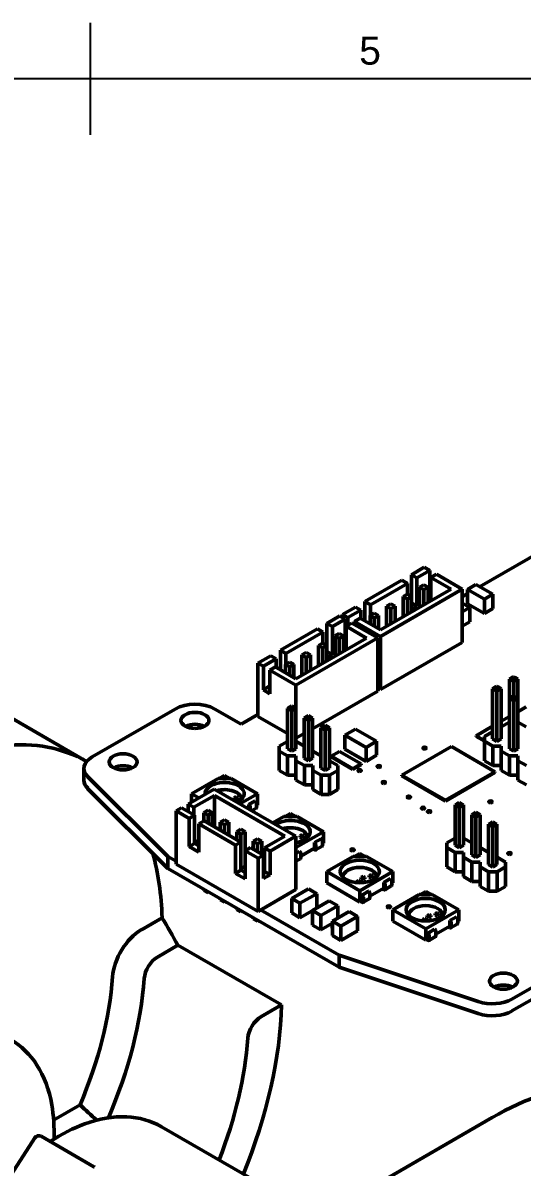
# Model space of a CAD drawing. Header units: millimetres. Extents: x 0 to 420, y 0 to 297.
# Drawn here: x 209 to 253.6, y 189.7 to 292 of the extents above; entities that cross this region are included whole.
import ezdxf
from ezdxf.enums import TextEntityAlignment as Align

# ---------------------------------------------------------------- set-up
doc = ezdxf.new("R2010")
doc.units = ezdxf.units.MM
doc.header["$LTSCALE"] = 0.75
doc.layers.add('BORDER', color=7, linetype='Continuous', lineweight=25)
doc.layers.add('Visible', color=7, linetype='Continuous', lineweight=50)
doc.styles.add('FusionTitle', font='Arial.ttf')

# ---------------------------------------------------------------- blocks, each defined once
blk = doc.blocks.new('ISO_A3_SHEET')
at = {"layer": 'BORDER'}
for p, q in [((215, 292), (215, 282)), ((410, 287), (20, 287))]:
    blk.add_line(p, q, dxfattribs=at)
at = {"layer": 'BORDER', "style": 'FusionTitle'}
blk.add_text('5', height=2.5, dxfattribs=at).set_placement((240, 289.5), align=Align.MIDDLE)

msp = doc.modelspace()

# ---------------------------------------------------------------- linework, layer by layer
at = {"layer": 'Visible', "extrusion": (6.66134e-17, 0.816497, 0.57735)}
for p, q in [((263.4, 249.43), (249.79, 241.57)), ((185.1, 243.02), (214.68, 225.94)), ((243.69, 242.64), (244.84, 243.31)), ((243.69, 242.64), (243.69, 240.68)), ((244.18, 242.36), (243.69, 242.64)), ((244.18, 242.36), (245.33, 243.03)), ((245.33, 243.03), (244.84, 243.31)), ((245.33, 240.92), (245.33, 243.03)), ((245.42, 242.4), (245.92, 242.69)), ((248.23, 241.35), (245.92, 242.69)), ((239.54, 240.24), (242.84, 242.15)), ((240.03, 239.96), (243.33, 241.87)), ((243.33, 241.87), (242.84, 242.15)), ((243.33, 241.87), (243.33, 240.9)), ((244.18, 239.84), (244.18, 242.36)), ((244.42, 241.53), (244.8, 241.75)), ((244.8, 241.75), (245.18, 241.53)), ((247.24, 241.34), (245.42, 242.4)), ((245.42, 240.29), (245.42, 242.4)), ((249.46, 241.76), (248.71, 241.33)), ((250.96, 240.9), (249.46, 241.76)), ((240.92, 237.13), (248.23, 241.35)), ((240.94, 237.7), (247.24, 241.34)), ((242.95, 240.68), (243.33, 240.9)), ((242.95, 240.68), (242.95, 238.86)), ((243.33, 240.46), (242.95, 240.68)), ((243.33, 240.9), (243.7, 240.68)), ((243.7, 240.68), (243.33, 240.46)), ((243.7, 240.68), (243.7, 239.3)), ((244.42, 241.53), (244.42, 239.71)), ((244.8, 241.31), (244.42, 241.53)), ((245.18, 241.53), (244.8, 241.31)), ((244.8, 241.31), (244.8, 239.93)), ((245.18, 241.53), (245.18, 240.15)), ((245.18, 240.83), (245.33, 240.92)), ((245.42, 240.87), (245.33, 240.92)), ((248.23, 236.59), (248.23, 241.35)), ((248.71, 240.95), (248.23, 240.67)), ((248.71, 241.33), (250.21, 240.47)), ((248.71, 241.33), (248.71, 240.04)), ((250.21, 240.47), (250.96, 240.9)), ((250.96, 240.9), (250.96, 239.61)), ((237.54, 239.09), (238.69, 239.75)), ((239.17, 239.47), (238.69, 239.75)), ((239.54, 240.24), (239.54, 238.51)), ((240.03, 239.96), (239.54, 240.24)), ((240.03, 238.99), (240.03, 239.96)), ((241.48, 239.83), (241.85, 240.05)), ((241.48, 239.83), (241.48, 238.01)), ((241.85, 239.61), (241.48, 239.83)), ((241.85, 240.05), (242.23, 239.83)), ((242.23, 239.83), (241.85, 239.61)), ((241.85, 239.61), (241.85, 238.23)), ((242.23, 239.83), (242.23, 238.45)), ((243.33, 240.46), (243.33, 239.08)), ((244.18, 239.84), (243.7, 240.12)), ((243.7, 239.57), (244.18, 239.84)), ((245.18, 240.43), (245.42, 240.29)), ((248.9, 239.71), (248.23, 240.1)), ((248.23, 239.33), (248.9, 239.71)), ((250.21, 239.18), (248.71, 240.04)), ((248.9, 239.71), (248.9, 238.42)), ((250.21, 240.47), (250.21, 239.18)), ((250.96, 239.61), (250.21, 239.18)), ((236.14, 238.28), (237.29, 238.95)), ((236.63, 238), (237.77, 238.66)), ((237.77, 238.66), (237.29, 238.95)), ((237.54, 239.09), (237.54, 238.8)), ((238.02, 238.81), (237.54, 239.09)), ((237.77, 236.56), (237.77, 238.66)), ((238.02, 238.81), (239.17, 239.47)), ((238.02, 238.13), (238.02, 238.81)), ((238.61, 238.47), (239.11, 238.76)), ((240.92, 237.13), (238.61, 238.47)), ((238.61, 238.47), (238.61, 238.18)), ((239.11, 238.76), (240.94, 237.7)), ((239.17, 239.47), (239.17, 238.72)), ((240, 238.98), (240.38, 239.2)), ((240, 238.98), (240, 238.24)), ((240.38, 238.76), (240, 238.98)), ((240.38, 239.2), (240.76, 238.98)), ((240.76, 238.98), (240.38, 238.76)), ((240.38, 238.76), (240.38, 238.02)), ((240.76, 238.98), (240.76, 237.81)), ((231.99, 235.88), (235.29, 237.79)), ((232.47, 235.6), (235.77, 237.51)), ((235.77, 237.51), (235.29, 237.79)), ((235.77, 237.51), (235.77, 236.53)), ((236.14, 238.28), (236.14, 236.32)), ((236.63, 238), (236.14, 238.28)), ((236.63, 235.48), (236.63, 238)), ((237.86, 238.04), (238.36, 238.32)), ((239.69, 236.98), (237.86, 238.04)), ((237.86, 235.93), (237.86, 238.04)), ((240.68, 236.99), (238.36, 238.32)), ((248.9, 238.42), (248.23, 238.03)), ((233.37, 232.77), (240.68, 236.99)), ((233.38, 233.34), (239.69, 236.98)), ((235.39, 236.32), (235.77, 236.53)), ((235.77, 236.53), (236.15, 236.32)), ((236.87, 237.17), (237.24, 237.39)), ((236.87, 237.17), (236.87, 235.35)), ((237.24, 236.95), (236.87, 237.17)), ((237.24, 237.39), (237.62, 237.17)), ((237.62, 237.17), (237.24, 236.95)), ((237.24, 236.95), (237.24, 235.57)), ((237.62, 237.17), (237.62, 235.79)), ((237.62, 236.47), (237.77, 236.56)), ((237.86, 236.5), (237.77, 236.56)), ((240.68, 232.23), (240.68, 236.99)), ((240.92, 232.37), (240.92, 237.13)), ((240.92, 232.37), (248.23, 236.59)), ((231.99, 235.88), (231.99, 234.15)), ((232.47, 235.6), (231.99, 235.88)), ((232.47, 234.63), (232.47, 235.6)), ((233.92, 235.47), (234.3, 235.68)), ((233.92, 235.47), (233.92, 233.65)), ((234.3, 235.25), (233.92, 235.47)), ((234.3, 235.68), (234.68, 235.47)), ((234.68, 235.47), (234.3, 235.25)), ((234.68, 235.47), (234.68, 234.09)), ((235.39, 236.32), (235.39, 234.5)), ((235.77, 236.1), (235.39, 236.32)), ((236.15, 236.32), (235.77, 236.1)), ((235.77, 236.1), (235.77, 234.72)), ((236.15, 236.32), (236.15, 234.94)), ((236.63, 235.48), (236.15, 235.76)), ((236.15, 235.21), (236.63, 235.48)), ((237.62, 236.07), (237.86, 235.93)), ((229.98, 234.73), (231.13, 235.39)), ((229.98, 234.73), (229.98, 229.96)), ((230.47, 234.45), (229.98, 234.73)), ((230.47, 234.45), (231.62, 235.11)), ((230.47, 232.34), (230.47, 234.45)), ((231.06, 234.11), (231.56, 234.39)), ((231.62, 235.11), (231.13, 235.39)), ((231.56, 234.39), (233.38, 233.34)), ((231.62, 235.11), (231.62, 234.36)), ((232.45, 234.62), (232.82, 234.83)), ((232.45, 234.62), (232.45, 233.88)), ((232.82, 234.4), (232.45, 234.62)), ((232.82, 234.83), (233.2, 234.62)), ((233.2, 234.62), (232.82, 234.4)), ((232.82, 234.4), (232.82, 233.66)), ((233.2, 234.62), (233.2, 233.45)), ((234.3, 235.25), (234.3, 233.87)), ((233.37, 232.77), (231.06, 234.11)), ((231.06, 234.11), (231.06, 232)), ((252.69, 233.44), (252.45, 233.3)), ((252.69, 233.44), (252.83, 233.52)), ((252.83, 233.35), (252.69, 233.44)), ((252.83, 233.52), (252.97, 233.44)), ((252.97, 233.44), (252.83, 233.35)), ((252.83, 233.35), (252.83, 233.08)), ((252.97, 233.44), (253.2, 233.3)), ((230.47, 232.34), (230.97, 232.63)), ((231.06, 232), (230.47, 232.34)), ((231.06, 232.57), (230.97, 232.63)), ((233.37, 230.69), (233.37, 232.77)), ((240.68, 232.51), (240.92, 232.37)), ((251.19, 232.57), (250.95, 232.44)), ((250.95, 232.44), (251.33, 232.22)), ((250.95, 227.95), (250.95, 232.44)), ((251.19, 232.57), (251.33, 232.65)), ((251.33, 232.49), (251.19, 232.57)), ((251.33, 232.65), (251.47, 232.57)), ((251.47, 232.57), (251.33, 232.49)), ((251.33, 232.49), (251.33, 232.22)), ((251.33, 232.22), (251.71, 232.44)), ((251.47, 232.57), (251.71, 232.44)), ((251.71, 227.95), (251.71, 232.44)), ((252.45, 233.3), (252.83, 233.08)), ((252.45, 231.57), (252.45, 233.3)), ((252.83, 233.08), (253.2, 233.3)), ((252.83, 231.79), (252.83, 233.08)), ((253.2, 231.57), (253.2, 233.3)), ((234.87, 228.87), (240.68, 232.23)), ((251.33, 227.73), (251.33, 232.22)), ((252.69, 231.71), (252.45, 231.57)), ((252.45, 231.57), (252.83, 231.35)), ((252.45, 227.08), (252.45, 231.57)), ((252.69, 231.71), (252.83, 231.79)), ((252.83, 231.63), (252.69, 231.71)), ((252.83, 231.79), (252.97, 231.71)), ((252.97, 231.71), (252.83, 231.63)), ((252.83, 231.63), (252.83, 231.35)), ((252.83, 231.35), (253.2, 231.57)), ((252.83, 226.86), (252.83, 231.35)), ((252.97, 231.71), (253.2, 231.57)), ((253.2, 227.08), (253.2, 231.57)), ((222.59, 230.63), (215.17, 226.34)), ((228.49, 229.27), (226.13, 230.63)), ((232.85, 230.82), (232.62, 230.69)), ((232.62, 230.69), (233, 230.47)), ((232.62, 227.08), (232.62, 230.69)), ((232.85, 230.82), (233, 230.91)), ((233, 230.74), (232.85, 230.82)), ((233, 230.91), (233.14, 230.82)), ((233.14, 230.82), (233, 230.74)), ((233, 230.74), (233, 230.47)), ((233, 230.47), (233.37, 230.69)), ((233, 226.86), (233, 230.47)), ((233.14, 230.82), (233.37, 230.69)), ((233.37, 227.08), (233.37, 230.69)), ((253.95, 230.82), (253.2, 230.39)), ((229.98, 230.13), (228.49, 229.27)), ((229.98, 229.96), (232.62, 228.44)), ((234.35, 229.96), (234.12, 229.82)), ((234.12, 229.82), (234.49, 229.61)), ((234.12, 226.22), (234.12, 229.82)), ((234.35, 229.96), (234.49, 230.04)), ((234.49, 229.88), (234.35, 229.96)), ((234.49, 230.04), (234.63, 229.96)), ((234.63, 229.96), (234.49, 229.88)), ((234.49, 229.88), (234.49, 229.61)), ((234.49, 229.61), (234.87, 229.82)), ((234.49, 226), (234.49, 229.61)), ((234.63, 229.96), (234.87, 229.82)), ((234.87, 226.22), (234.87, 229.82)), ((252.45, 229.96), (251.71, 229.53)), ((251.72, 229.03), (252.45, 229.46)), ((253.2, 229.46), (253.21, 229.46)), ((253.21, 229.46), (253.95, 229.04)), ((233.37, 228.01), (234.12, 228.44)), ((235.85, 229.1), (235.61, 228.96)), ((235.61, 228.96), (235.99, 228.74)), ((235.61, 225.35), (235.61, 228.96)), ((235.85, 229.1), (235.99, 229.18)), ((235.99, 229.01), (235.85, 229.1)), ((235.99, 229.18), (236.13, 229.1)), ((236.13, 229.1), (235.99, 229.01)), ((235.99, 229.01), (235.99, 228.74)), ((235.99, 228.74), (236.37, 228.96)), ((235.99, 225.14), (235.99, 228.74)), ((236.13, 229.1), (236.37, 228.96)), ((236.37, 225.35), (236.37, 228.96)), ((238.7, 228.83), (237.76, 228.29)), ((237.76, 228.29), (239.64, 227.2)), ((237.76, 228.29), (237.76, 227.03)), ((240.58, 227.74), (238.7, 228.83)), ((250.95, 229.09), (249.47, 228.24)), ((249.47, 228.24), (250.22, 227.81)), ((249.47, 228.24), (249.47, 228.17)), ((250.22, 228.17), (250.95, 228.59)), ((251.71, 228.6), (251.72, 228.6)), ((251.72, 228.6), (251.72, 229.03)), ((231.88, 227.3), (232.62, 227.73)), ((231.88, 226.87), (231.88, 227.3)), ((233.37, 227.74), (233.38, 227.74)), ((233.38, 227.74), (234.12, 227.31)), ((239.64, 227.2), (240.58, 227.74)), ((240.58, 227.74), (240.58, 226.49)), ((247.27, 227.27), (242.85, 224.72)), ((251.16, 225.02), (247.27, 227.27)), ((250.22, 227.74), (249.47, 228.17)), ((250.22, 227.74), (250.22, 228.17)), ((250.22, 226.01), (250.22, 227.74)), ((250.22, 227.74), (250.97, 227.3)), ((251.33, 227.73), (250.95, 227.95)), ((251.72, 227.3), (250.97, 227.3)), ((250.97, 227.3), (250.97, 225.58)), ((251.71, 227.95), (251.33, 227.73)), ((251.72, 226.87), (251.72, 227.3)), ((253.21, 228.17), (253.2, 228.17)), ((253.2, 227.74), (253.21, 227.74)), ((253.21, 227.74), (253.21, 228.17)), ((231.88, 225.14), (231.88, 226.87)), ((231.88, 226.87), (232.63, 226.44)), ((233, 226.86), (232.62, 227.08)), ((233.38, 226.44), (232.63, 226.44)), ((232.63, 226.44), (232.63, 224.71)), ((233.37, 227.08), (233, 226.86)), ((233.38, 226.01), (233.38, 226.44)), ((234.49, 226), (234.12, 226.22)), ((234.87, 226.22), (234.49, 226)), ((234.87, 226.87), (234.88, 226.87)), ((234.88, 226.87), (235.61, 226.45)), ((237.26, 226.84), (236.52, 226.42)), ((236.52, 226.42), (238.46, 225.29)), ((236.52, 226.42), (236.52, 226.35)), ((238.46, 225.23), (236.52, 226.35)), ((239.2, 225.72), (237.26, 226.84)), ((239.64, 225.94), (237.76, 227.03)), ((239.64, 227.2), (239.64, 225.94)), ((240.58, 226.49), (239.64, 225.94)), ((251.72, 225.14), (251.72, 226.87)), ((251.72, 226.87), (252.46, 226.44)), ((252.83, 226.86), (252.45, 227.08)), ((253.21, 226.44), (252.46, 226.44)), ((252.46, 226.44), (252.46, 224.71)), ((253.2, 227.08), (252.83, 226.86)), ((253.21, 226.01), (253.21, 226.44)), ((214.44, 224.26), (214.44, 225.32)), ((233.38, 224.28), (233.38, 226.01)), ((233.38, 226.01), (234.13, 225.58)), ((234.88, 225.58), (234.13, 225.58)), ((234.13, 225.58), (234.13, 223.85)), ((234.88, 225.14), (234.88, 225.58)), ((235.99, 225.14), (235.61, 225.35)), ((236.37, 225.35), (235.99, 225.14)), ((236.37, 226.01), (236.38, 226.01)), ((236.38, 226.01), (237.12, 225.58)), ((237.12, 225.58), (237.12, 225.14)), ((238.46, 225.29), (239.2, 225.72)), ((239.2, 225.65), (238.46, 225.23)), ((238.46, 225.29), (238.46, 225.23)), ((239.2, 225.72), (239.2, 225.65)), ((250.97, 225.58), (250.22, 226.01)), ((250.97, 225.58), (251.72, 225.58)), ((253.21, 224.28), (253.21, 226.01)), ((253.21, 226.01), (253.96, 225.58)), ((214.77, 224.6), (221.93, 217.44)), ((226.42, 224.41), (224.06, 223.05)), ((227.6, 224.41), (226.42, 224.41)), ((226.54, 224.41), (227.01, 224.69)), ((227.01, 224.69), (227.48, 224.41)), ((229.96, 223.05), (227.6, 224.41)), ((232.63, 224.71), (231.88, 225.14)), ((232.63, 224.71), (233.38, 224.71)), ((234.13, 223.85), (233.38, 224.28)), ((234.88, 223.42), (234.88, 225.14)), ((234.88, 225.14), (235.63, 224.71)), ((236.38, 224.71), (235.63, 224.71)), ((235.63, 224.71), (235.63, 222.98)), ((236.38, 224.71), (237.12, 225.14)), ((236.38, 222.98), (236.38, 224.71)), ((237.12, 225.14), (237.12, 223.42)), ((242.85, 224.72), (246.74, 222.47)), ((242.85, 224.72), (242.85, 224.65)), ((246.74, 222.4), (242.85, 224.65)), ((246.74, 222.47), (251.16, 225.02)), ((251.16, 224.95), (246.74, 222.4)), ((251.16, 225.02), (251.16, 224.95)), ((252.46, 224.71), (251.72, 225.14)), ((252.46, 224.71), (253.21, 224.71)), ((253.96, 223.85), (253.21, 224.28)), ((214.77, 223.53), (221.93, 216.37)), ((226.07, 223.47), (223.76, 222.13)), ((233.38, 219.25), (226.07, 223.47)), ((234.13, 223.85), (234.88, 223.85)), ((235.63, 222.98), (234.88, 223.42)), ((236.38, 222.98), (237.12, 223.42)), ((223.76, 222.13), (223.76, 221.45)), ((224.26, 221.84), (223.76, 222.13)), ((224.06, 223.05), (224.71, 222.68)), ((224.06, 222.31), (224.06, 223.05)), ((226.09, 222.9), (224.26, 221.84)), ((232.39, 219.26), (226.09, 222.9)), ((226.09, 220.11), (226.09, 222.9)), ((228.04, 222.8), (227.87, 222.7)), ((227.87, 222.56), (227.87, 222.7)), ((227.87, 222.7), (228.04, 222.6)), ((228.04, 222.46), (227.87, 222.56)), ((228.22, 222.7), (228.04, 222.8)), ((228.04, 222.6), (228.22, 222.7)), ((228.04, 222.46), (228.04, 222.6)), ((228.22, 222.56), (228.04, 222.46)), ((228.22, 222.56), (228.22, 222.7)), ((228.37, 222.14), (229.96, 223.05)), ((229.75, 222.42), (229.16, 222.08)), ((229.75, 222.42), (229.75, 222.42)), ((229.87, 222.23), (229.87, 221.85)), ((229.96, 222.03), (229.96, 223.05)), ((235.63, 222.98), (236.38, 222.98)), ((246.74, 222.47), (246.74, 222.4)), ((247.82, 222.18), (247.59, 222.05)), ((247.82, 222.18), (247.96, 222.26)), ((247.96, 222.1), (247.82, 222.18)), ((247.96, 222.26), (248.1, 222.18)), ((248.1, 222.18), (247.96, 222.1)), ((247.96, 222.1), (247.96, 221.83)), ((248.1, 222.18), (248.34, 222.05)), ((223.17, 221.79), (222.69, 221.51)), ((222.69, 221.51), (222.69, 216.75)), ((223.83, 220.85), (222.69, 221.51)), ((224.32, 221.13), (223.17, 221.79)), ((224.32, 221.13), (223.83, 220.85)), ((224.26, 221.16), (224.26, 221.84)), ((224.32, 218.61), (224.32, 221.13)), ((225.15, 221.35), (225.53, 221.57)), ((225.15, 221.35), (225.15, 220.62)), ((225.53, 221.13), (225.15, 221.35)), ((225.53, 221.57), (225.91, 221.35)), ((225.91, 221.35), (225.53, 221.13)), ((225.53, 221.13), (225.53, 220.43)), ((225.91, 221.35), (225.91, 220.21)), ((229.16, 222.08), (229.17, 222.08)), ((229.16, 222.08), (229.16, 221.68)), ((229.28, 221.89), (229.28, 221.62)), ((229.83, 221.77), (229.42, 221.53)), ((229.87, 221.98), (229.96, 222.03)), ((232.43, 221.01), (232.9, 221.28)), ((232.9, 221.28), (233.37, 221.01)), ((247.59, 222.05), (247.96, 221.83)), ((247.59, 218.44), (247.59, 222.05)), ((247.96, 221.83), (248.34, 222.05)), ((247.96, 218.22), (247.96, 221.83)), ((248.34, 218.44), (248.34, 222.05)), ((249.32, 221.32), (249.08, 221.18)), ((249.08, 221.18), (249.46, 220.96)), ((249.08, 217.58), (249.08, 221.18)), ((249.32, 221.32), (249.46, 221.4)), ((249.46, 221.24), (249.32, 221.32)), ((249.46, 221.4), (249.6, 221.32)), ((249.6, 221.32), (249.46, 221.24)), ((249.46, 221.24), (249.46, 220.96)), ((249.46, 220.96), (249.84, 221.18)), ((249.6, 221.32), (249.84, 221.18)), ((249.84, 217.58), (249.84, 221.18)), ((223.83, 220.85), (223.83, 218.33)), ((225.17, 220.63), (224.69, 220.35)), ((227.99, 218.45), (224.69, 220.35)), ((224.69, 217.84), (224.69, 220.35)), ((228.47, 218.73), (225.17, 220.63)), ((226.62, 220.5), (227, 220.72)), ((226.62, 220.5), (226.62, 219.8)), ((227, 220.28), (226.62, 220.5)), ((227, 220.72), (227.38, 220.5)), ((227.38, 220.5), (227, 220.28)), ((227, 220.28), (227, 219.58)), ((227.38, 220.5), (227.38, 219.36)), ((232.31, 221.01), (231.32, 220.44)), ((233.49, 221.01), (232.31, 221.01)), ((235.85, 219.65), (233.49, 221.01)), ((249.46, 217.36), (249.46, 220.96)), ((250.81, 220.45), (250.58, 220.32)), ((250.58, 220.32), (250.96, 220.1)), ((250.58, 216.71), (250.58, 220.32)), ((250.81, 220.45), (250.96, 220.54)), ((250.96, 220.37), (250.81, 220.45)), ((250.96, 220.54), (251.1, 220.45)), ((251.1, 220.45), (250.96, 220.37)), ((250.96, 220.37), (250.96, 220.1)), ((250.96, 220.1), (251.33, 220.32)), ((250.96, 216.49), (250.96, 220.1)), ((251.1, 220.45), (251.33, 220.32)), ((251.33, 216.71), (251.33, 220.32)), ((228.1, 219.65), (228.47, 219.87)), ((228.1, 219.65), (228.1, 218.95)), ((228.47, 219.43), (228.1, 219.65)), ((228.47, 219.87), (228.85, 219.65)), ((228.85, 219.65), (228.47, 219.43)), ((228.47, 219.43), (228.47, 218.73)), ((228.85, 219.65), (228.85, 217.96)), ((230.57, 218.2), (232.39, 219.26)), ((233.38, 219.25), (231.07, 217.91)), ((233.38, 218.23), (235.85, 219.65)), ((233.38, 214.49), (233.38, 219.25)), ((233.94, 219.4), (233.76, 219.3)), ((233.76, 219.16), (233.76, 219.3)), ((233.76, 219.3), (233.94, 219.19)), ((233.94, 219.06), (233.76, 219.16)), ((234.11, 219.3), (233.94, 219.4)), ((233.94, 219.19), (234.11, 219.3)), ((233.94, 219.06), (233.94, 219.19)), ((234.11, 219.16), (233.94, 219.06)), ((234.11, 219.16), (234.11, 219.3)), ((235.64, 219.02), (235.05, 218.68)), ((235.64, 219.02), (235.65, 219.02)), ((235.85, 218.63), (235.85, 219.65)), ((246.85, 218.66), (247.59, 219.09)), ((248.34, 219.09), (248.35, 219.09)), ((248.35, 219.09), (249.08, 218.67)), ((224.32, 218.61), (223.83, 218.33)), ((223.83, 218.33), (224.69, 217.84)), ((224.69, 218.89), (224.32, 218.68)), ((224.69, 218.4), (224.32, 218.61)), ((228.47, 218.73), (227.99, 218.45)), ((227.99, 218.45), (227.99, 215.93)), ((228.47, 216.21), (228.47, 218.73)), ((229.33, 218.24), (228.84, 217.96)), ((228.98, 218.03), (228.85, 218.1)), ((230.48, 217.57), (229.33, 218.24)), ((229.57, 218.8), (229.95, 219.01)), ((229.57, 218.8), (229.57, 218.1)), ((229.95, 218.58), (229.57, 218.8)), ((229.95, 219.01), (230.32, 218.8)), ((230.32, 218.8), (229.95, 218.58)), ((229.95, 218.58), (229.95, 217.88)), ((230.32, 218.8), (230.32, 217.66)), ((231.07, 217.91), (230.57, 218.2)), ((230.57, 218.2), (230.57, 216.09)), ((233.81, 217.46), (235.05, 218.17)), ((234.93, 218.1), (235.05, 218.04)), ((235.05, 218.68), (235.06, 218.68)), ((235.05, 218.68), (235.05, 218.17)), ((235.72, 218.37), (235.14, 218.03)), ((235.17, 218.48), (235.17, 218.1)), ((235.76, 218.82), (235.76, 218.44)), ((235.76, 218.58), (235.85, 218.63)), ((246.85, 218.23), (246.85, 218.66)), ((246.85, 216.5), (246.85, 218.23)), ((246.85, 218.23), (247.6, 217.8)), ((247.96, 218.22), (247.59, 218.44)), ((248.34, 218.44), (247.96, 218.22)), ((249.84, 218.23), (249.85, 218.23)), ((249.85, 218.23), (250.58, 217.81)), ((221.93, 217.44), (222.69, 217.01)), ((221.93, 216.37), (221.93, 217.44)), ((229.99, 217.29), (228.84, 217.96)), ((228.84, 215.44), (228.84, 217.96)), ((230.48, 217.57), (229.99, 217.29)), ((229.99, 217.29), (229.99, 212.53)), ((230.48, 215.46), (230.48, 217.57)), ((230.57, 217.11), (230.48, 217.16)), ((231.07, 217.91), (231.07, 215.8)), ((233.7, 217.9), (233.38, 217.72)), ((233.78, 217.24), (233.38, 217.01)), ((233.7, 217.9), (233.7, 217.9)), ((233.81, 217.7), (233.81, 217.32)), ((238.49, 217.45), (236.13, 216.09)), ((239.67, 217.45), (238.49, 217.45)), ((238.61, 217.45), (239.08, 217.72)), ((239.08, 217.72), (239.55, 217.45)), ((242.02, 216.09), (239.67, 217.45)), ((248.35, 217.8), (247.6, 217.8)), ((247.6, 217.8), (247.6, 216.07)), ((248.35, 217.37), (248.35, 217.8)), ((248.35, 215.64), (248.35, 217.37)), ((248.35, 217.37), (249.1, 216.93)), ((249.46, 217.36), (249.08, 217.58)), ((249.84, 217.58), (249.46, 217.36)), ((251.33, 217.37), (251.34, 217.37)), ((251.34, 217.37), (252.09, 216.93)), ((221.93, 216.37), (237.25, 207.53)), ((229.99, 212.53), (222.69, 216.75)), ((228.47, 216.21), (227.99, 215.93)), ((228.47, 216.37), (228.84, 216.58)), ((228.84, 216), (228.47, 216.21)), ((230.57, 216.09), (230.48, 216.04)), ((231.07, 215.8), (230.57, 216.09)), ((236.13, 216.09), (239.08, 214.38)), ((236.13, 215.07), (236.13, 216.09)), ((239.08, 214.38), (242.02, 216.09)), ((242.02, 215.07), (242.02, 216.09)), ((247.6, 216.07), (246.85, 216.5)), ((247.6, 216.07), (248.35, 216.07)), ((249.85, 216.93), (249.1, 216.93)), ((249.1, 216.93), (249.1, 215.21)), ((249.85, 216.5), (249.85, 216.93)), ((249.85, 214.77), (249.85, 216.5)), ((249.85, 216.5), (250.59, 216.07)), ((250.96, 216.49), (250.58, 216.71)), ((251.34, 216.07), (250.59, 216.07)), ((250.59, 216.07), (250.59, 214.34)), ((251.33, 216.71), (250.96, 216.49)), ((251.34, 216.07), (252.09, 216.5)), ((251.34, 214.34), (251.34, 216.07)), ((252.09, 216.93), (252.09, 216.5)), ((252.09, 216.5), (252.09, 214.77)), ((227.99, 215.93), (228.84, 215.44)), ((231.07, 215.8), (230.48, 215.46)), ((236.13, 215.07), (239.08, 213.36)), ((238.98, 215.29), (238.8, 215.19)), ((238.8, 215.09), (238.8, 215.19)), ((238.8, 215.19), (238.98, 215.09)), ((239.16, 215.19), (238.98, 215.29)), ((238.98, 215.09), (239.16, 215.19)), ((238.98, 215.08), (238.98, 215.09)), ((239.16, 215.08), (239.16, 215.19)), ((239.4, 215.65), (239.22, 215.55)), ((239.22, 215.42), (239.22, 215.55)), ((239.22, 215.55), (239.37, 215.47)), ((239.37, 215.33), (239.22, 215.42)), ((239.37, 215.47), (239.54, 215.57)), ((239.37, 215.33), (239.37, 215.47)), ((239.54, 215.43), (239.37, 215.33)), ((239.54, 215.57), (239.4, 215.65)), ((239.54, 215.43), (239.54, 215.57)), ((240.11, 215.83), (239.93, 215.73)), ((239.93, 215.59), (239.93, 215.73)), ((239.93, 215.73), (240.11, 215.63)), ((240.11, 215.49), (239.93, 215.59)), ((240.29, 215.73), (240.11, 215.83)), ((240.11, 215.63), (240.29, 215.73)), ((240.11, 215.49), (240.11, 215.63)), ((240.29, 215.59), (240.11, 215.49)), ((240.29, 215.59), (240.29, 215.73)), ((241.82, 215.46), (241.23, 215.12)), ((241.23, 215.12), (241.23, 215.11)), ((241.23, 215.12), (241.23, 214.61)), ((241.82, 215.46), (241.82, 215.45)), ((241.93, 215.26), (241.93, 214.88)), ((241.93, 215.01), (242.02, 215.07)), ((249.1, 215.21), (248.35, 215.64)), ((249.1, 215.21), (249.85, 215.21)), ((225.15, 214.51), (225.15, 214.41)), ((225.15, 214.41), (225.53, 214.19)), ((225.53, 214.3), (225.53, 214.19)), ((225.53, 214.19), (225.62, 214.24)), ((229.99, 212.53), (233.38, 214.49)), ((234.49, 214.55), (233, 213.68)), ((233.74, 213.25), (235.24, 214.11)), ((235.24, 214.11), (234.49, 214.55)), ((235.24, 214.11), (235.24, 212.82)), ((239.08, 213.36), (239.08, 214.38)), ((239.87, 214.33), (239.28, 213.99)), ((239.28, 213.99), (239.29, 213.99)), ((239.28, 213.99), (239.28, 213.48)), ((239.87, 214.33), (239.88, 214.33)), ((239.99, 213.89), (241.23, 214.61)), ((239.99, 214.14), (239.99, 213.76)), ((241.11, 214.54), (241.23, 214.47)), ((241.9, 214.8), (241.31, 214.46)), ((241.35, 214.92), (241.35, 214.54)), ((244.38, 214.04), (242.02, 212.68)), ((245.56, 214.04), (244.38, 214.04)), ((244.5, 214.04), (244.97, 214.32)), ((244.97, 214.32), (245.44, 214.04)), ((247.92, 212.68), (245.56, 214.04)), ((250.59, 214.34), (249.85, 214.77)), ((250.59, 214.34), (251.34, 214.34)), ((251.34, 214.34), (252.09, 214.77)), ((226.62, 213.66), (226.62, 213.56)), ((226.62, 213.56), (227, 213.34)), ((227, 213.45), (227, 213.34)), ((227, 213.34), (227.09, 213.39)), ((233, 213.68), (233.74, 213.25)), ((233, 213.68), (233, 212.39)), ((233.74, 213.25), (233.74, 211.96)), ((236.36, 213.47), (234.87, 212.6)), ((235.61, 212.17), (237.11, 213.03)), ((237.11, 213.03), (236.36, 213.47)), ((237.11, 213.03), (237.11, 211.92)), ((239.08, 213.36), (239.28, 213.48)), ((239.17, 213.42), (239.28, 213.35)), ((239.96, 213.68), (239.37, 213.34)), ((239.4, 213.8), (239.4, 213.42)), ((219.58, 210.89), (221.42, 211.95)), ((228.1, 212.81), (228.1, 212.71)), ((228.1, 212.71), (228.47, 212.49)), ((228.47, 212.6), (228.47, 212.49)), ((228.47, 212.49), (228.57, 212.54)), ((229.57, 211.96), (229.57, 211.86)), ((229.57, 211.86), (229.95, 211.64)), ((230.22, 212.66), (237.25, 208.6)), ((233.74, 211.96), (233, 212.39)), ((235.24, 212.82), (233.74, 211.96)), ((234.87, 212.6), (235.61, 212.17)), ((234.87, 212.6), (234.87, 211.31)), ((235.61, 212.17), (235.61, 210.88)), ((238.13, 212.51), (236.64, 211.65)), ((237.39, 211.21), (238.88, 212.08)), ((238.88, 212.08), (238.13, 212.51)), ((238.88, 212.08), (238.88, 210.79)), ((242.02, 212.68), (244.97, 210.98)), ((242.02, 211.66), (242.02, 212.68)), ((244.87, 211.89), (244.7, 211.79)), ((245.05, 211.79), (244.87, 211.89)), ((244.97, 210.98), (247.92, 212.68)), ((245.29, 212.25), (245.11, 212.15)), ((245.11, 212.01), (245.11, 212.15)), ((245.11, 212.15), (245.26, 212.07)), ((245.26, 211.93), (245.11, 212.01)), ((245.26, 212.07), (245.44, 212.17)), ((245.26, 211.93), (245.26, 212.07)), ((245.44, 212.03), (245.26, 211.93)), ((245.44, 212.17), (245.29, 212.25)), ((245.44, 212.03), (245.44, 212.17)), ((246, 212.43), (245.83, 212.33)), ((245.83, 212.19), (245.83, 212.33)), ((245.83, 212.33), (246, 212.23)), ((246, 212.09), (245.83, 212.19)), ((246.18, 212.33), (246, 212.43)), ((246, 212.23), (246.18, 212.33)), ((246, 212.09), (246, 212.23)), ((246.18, 212.19), (246, 212.09)), ((246.18, 212.19), (246.18, 212.33)), ((247.71, 212.05), (247.12, 211.71)), ((247.71, 212.05), (247.72, 212.05)), ((247.83, 211.86), (247.83, 211.48)), ((247.92, 211.66), (247.92, 212.68)), ((229.95, 211.75), (229.95, 211.64)), ((229.95, 211.64), (230.04, 211.69)), ((235.61, 210.88), (234.87, 211.31)), ((236.64, 211.47), (235.61, 210.88)), ((236.64, 211.65), (237.39, 211.21)), ((236.64, 211.65), (236.64, 210.36)), ((237.39, 211.21), (237.39, 209.92)), ((242.02, 211.66), (244.97, 209.96)), ((244.7, 211.69), (244.7, 211.79)), ((244.7, 211.79), (244.87, 211.68)), ((244.87, 211.68), (245.05, 211.79)), ((244.87, 211.67), (244.87, 211.68)), ((244.97, 209.96), (244.97, 210.98)), ((245.05, 211.67), (245.05, 211.79)), ((245.76, 210.93), (245.18, 210.59)), ((245.76, 210.93), (245.77, 210.93)), ((245.88, 210.49), (247.12, 211.2)), ((247, 211.14), (247.12, 211.07)), ((247.12, 211.71), (247.13, 211.71)), ((247.12, 211.71), (247.12, 211.2)), ((247.79, 211.4), (247.2, 211.06)), ((247.24, 211.52), (247.24, 211.14)), ((247.83, 211.61), (247.92, 211.66)), ((237.39, 209.92), (236.64, 210.36)), ((238.88, 210.79), (237.39, 209.92)), ((244.97, 209.96), (245.18, 210.08)), ((245.06, 210.01), (245.18, 209.95)), ((245.18, 210.59), (245.18, 210.59)), ((245.18, 210.59), (245.18, 210.08)), ((245.85, 210.28), (245.26, 209.94)), ((245.29, 210.39), (245.29, 210.01)), ((245.88, 210.73), (245.88, 210.35)), ((222.84, 209.5), (221, 208.44)), ((222.84, 209.5), (232.09, 204.16)), ((252.67, 204.69), (260.1, 208.98)), ((237.25, 208.6), (249.66, 204.46)), ((237.25, 207.53), (237.25, 208.6)), ((260.1, 207.91), (252.67, 203.62)), ((249.66, 203.39), (237.25, 207.53)), ((230.25, 203.1), (232.09, 204.16)), ((211.73, 193.86), (214.09, 195.22)), ((250.91, 194.08), (232.1, 183.22)), ((210.61, 192.41), (215.33, 189.69)), ((221.38, 193.27), (232.58, 186.81)), ((200.12, 176.92), (210.05, 192.28))]:
    msp.add_line(p, q, dxfattribs=at)
at = {"layer": 'Visible', "extrusion": (-1.05073e-16, 0, -1)}
msp.add_arc((-210.4, 192.05), 0.417, 32.8916, 120, dxfattribs=at)
at = {"layer": 'Visible', "extrusion": (2.81541e-17, 0, -1)}
msp.add_arc((-215.12, 189.33), 0.417, 120, 128.6167, dxfattribs=at)
at = {"layer": 'Visible'}
for centre, major_axis, start_param, end_param in [((224.36, 229.61), (2.5, 0), 0.785398, 2.356194), ((198.55, 197.89), (16.18, 28.03), 0.003278, 0.785398), ((216.94, 225.32), (-2.5, 0), -0.785398, 0.523599), ((216.94, 224.26), (2.5, 0), 3.141593, 3.665191), ((227.01, 222.54), (1.52, 0), 0.013678, 2.042465), ((229.17, 221.95), (-0.079, 0.137), 3.926991, 5.497787), ((232.9, 219.14), (-1.52, 0), 3.155271, 5.184058), ((235.05, 218.17), (-0.083, 0.144), 2.356194, 3.926991), ((235.06, 218.55), (-0.079, 0.137), 3.926991, 5.497787), ((198.55, 197.89), (16.18, 28.03), -0.752871, -0.513283), ((239.08, 215.58), (1.52, 0), 0.013678, 3.127915), ((241.23, 214.98), (-0.079, 0.137), 3.926991, 5.497787), ((239.29, 213.86), (-0.079, 0.137), 3.926991, 5.497787), ((241.23, 214.61), (-0.083, 0.144), 2.356194, 3.926991), ((239.28, 213.48), (-0.083, 0.144), 2.356194, 3.926991), ((244.97, 212.17), (-1.52, 0), 3.155271, 6.269507), ((247.12, 211.2), (-0.083, 0.144), 2.356194, 3.926991), ((247.13, 211.58), (-0.079, 0.137), 3.926991, 5.497787), ((245.18, 210.46), (-0.079, 0.137), 3.926991, 5.497787), ((245.18, 210.08), (-0.083, 0.144), 2.356194, 3.926991), ((221, 207.08), (0.83, 1.44), 0.785398, 2.268538), ((198.55, 197.89), (13.1, 22.69), -1.360593, -0.873055), ((250.91, 205.71), (2.5, 0), 4.18879, 5.497787), ((230.25, 201.74), (0.83, 1.44), 0.785398, 2.268538), ((250.91, 204.64), (2.5, 0), 4.18879, 5.497787), ((209.22, 191.73), (14.1, 24.42), -1.304473, -0.873055), ((250.91, 167.66), (16.18, 28.03), 0, 0.785398)]:
    msp.add_ellipse(centre, major_axis=major_axis, ratio=0.57735, start_param=start_param, end_param=end_param, dxfattribs=at)
at = {"layer": 'Visible', "extrusion": (-3.81832e-17, 2.28106e-30, -1)}
for centre, start_param, end_param in [((224.36, 229.61), 1.570796326795771, 7.853981633975357), ((224.36, 228.54), 3.974819, 5.449959)]:
    msp.add_ellipse(centre, major_axis=(1.25, 0), ratio=0.57735, start_param=start_param, end_param=end_param, dxfattribs=at)
at = {"layer": 'Visible', "extrusion": (-2.9698e-17, 1.77712e-30, -1)}
for centre, start_param, end_param in [((244.86, 227.14), 1.570796326799822, 7.853981633979409), ((239.07, 225.13), 1.570796326805123, 7.853981633984709), ((240.78, 225.49), 1.570796326811402, 7.853981633990989), ((241.23, 224.06), 1.570796326814521, 7.853981633994107), ((236.74, 211.13), 2.326905, 3.95628)]:
    msp.add_ellipse(centre, major_axis=(0.146, 0), ratio=0.57735, start_param=start_param, end_param=end_param, dxfattribs=at)
at = {"layer": 'Visible', "extrusion": (-1.1825e-16, -1.33227e-16, -1)}
for centre, start_param, end_param in [((217.94, 225.9), 1.570796326795193, 7.853981633974779), ((251.91, 206.29), 1.570796326796059, 7.853981633975645)]:
    msp.add_ellipse(centre, major_axis=(1.25, 0), ratio=0.57735, start_param=start_param, end_param=end_param, dxfattribs=at)
at = {"layer": 'Visible', "extrusion": (-1.39896e-16, 8.36202e-30, -1)}
for centre, major_axis, start_param, end_param in [((217.94, 224.83), (1.25, 0), 3.974819, 5.449959), ((251.91, 205.22), (-1.25, 0), 0.833227, 2.308366)]:
    msp.add_ellipse(centre, major_axis=major_axis, ratio=0.57735, start_param=start_param, end_param=end_param, dxfattribs=at)
at = {"layer": 'Visible', "extrusion": (-1.10775e-17, 1.33227e-16, -1)}
for centre, start_param, end_param in [((227.01, 223.05), -0.054845, 4.015758), ((232.9, 219.65), 0.696631, 4.435258), ((239.08, 216.09), 4.712389, 10.995574), ((244.97, 212.68), 4.712389, 10.995574)]:
    msp.add_ellipse(centre, major_axis=(-1.75, 0), ratio=0.57735, start_param=start_param, end_param=end_param, dxfattribs=at)
at = {"layer": 'Visible', "extrusion": (-1.24302e-16, 8.20711e-17, -1)}
for centre in [(229.75, 222.29), (235.65, 218.89), (233.7, 217.77), (241.82, 215.32), (239.88, 214.2), (247.72, 211.92), (245.77, 210.8)]:
    msp.add_ellipse(centre, major_axis=(-0.079, 0.137), ratio=0.57735, start_param=0.785398, end_param=2.356194, dxfattribs=at)
at = {"layer": 'Visible', "extrusion": (-8.51391e-17, 1.33227e-16, -1)}
for centre in [(243.47, 222.76), (250.75, 222.33)]:
    msp.add_ellipse(centre, major_axis=(-0.146, 0), ratio=0.57735, start_param=4.712389, end_param=10.995574, dxfattribs=at)
at = {"layer": 'Visible', "extrusion": (-2.43822e-17, -9.09956e-17, -1)}
for centre in [(229.75, 221.91), (235.64, 218.51), (233.7, 217.39), (241.82, 214.95), (239.87, 213.82), (247.71, 211.54), (245.76, 210.42)]:
    msp.add_ellipse(centre, major_axis=(-0.083, 0.144), ratio=0.57735, start_param=2.356194, end_param=3.141593, dxfattribs=at)
at = {"layer": 'Visible', "extrusion": (4.80877e-17, 6.66134e-17, -1)}
for centre, start_param, end_param in [((244.73, 221.76), 1.570796326811071, 7.853981633990657), ((238.44, 218.03), 1.570796326805123, 7.853981633984709)]:
    msp.add_ellipse(centre, major_axis=(0.146, 0), ratio=0.57735, start_param=start_param, end_param=end_param, dxfattribs=at)
at = {"layer": 'Visible', "extrusion": (-1.36491e-16, -1.33227e-16, -1)}
msp.add_ellipse((245.27, 221.45), major_axis=(-0.146, 0), ratio=0.57735, start_param=4.712389, end_param=10.995574, dxfattribs=at)
at = {"layer": 'Visible', "extrusion": (-9.63113e-17, 5.76005e-30, -1)}
for centre in [(252.45, 217.71), (241.68, 212.94)]:
    msp.add_ellipse(centre, major_axis=(-0.146, 0), ratio=0.57735, start_param=4.712389, end_param=10.995574, dxfattribs=at)
at = {"layer": 'Visible', "extrusion": (-2.01911e-16, -1.16573e-16, -1)}
msp.add_ellipse((199.29, 197.46), major_axis=(-22.88, 39.63), ratio=0.57735, start_param=1.538269, end_param=1.600081, dxfattribs=at)
at = {"layer": 'Visible', "extrusion": (-2.3968e-16, -1.54577e-17, -1)}
msp.add_ellipse((219.58, 207.9), major_axis=(1.83, 3.18), ratio=0.57735, start_param=4.014648, end_param=5.497787, dxfattribs=at)
at = {"layer": 'Visible', "extrusion": (-9.09956e-17, -2.43822e-17, -1)}
msp.add_ellipse((199.96, 197.07), major_axis=(14.1, 24.42), ratio=0.57735, start_param=0.873055, end_param=1.366024, dxfattribs=at)
at = {"layer": 'Visible', "extrusion": (-6.66134e-17, -1.15378e-16, -1)}
msp.add_ellipse((209.22, 191.73), major_axis=(16.18, 28.03), ratio=0.57735, start_param=0.814683, end_param=1.339438, dxfattribs=at)
at = {"layer": 'Visible'}
for points, knots in [([(207.92, 201.05), (208.85, 200.51), (209.64, 199.73), (210.89, 197.77), (211.33, 196.56), (211.74, 194.27), (211.8, 193.24), (211.77, 192.17)], [3.0543262, 3.0543262, 3.0543262, 3.0543262, 3.3471043, 3.3471043, 3.655908, 3.655908, 3.8778159, 3.8778159, 3.8778159, 3.8778159]), ([(221.38, 193.27), (220.45, 193.81), (219.38, 194.11), (217.06, 194.21), (215.79, 193.98), (213.49, 193.15), (212.45, 192.62), (211.42, 191.95)], [3.2288591, 3.2288591, 3.2288591, 3.2288591, 3.5216372, 3.5216372, 3.830441, 3.830441, 4.0804835, 4.0804835, 4.0804835, 4.0804835])]:
    msp.add_open_spline(points, degree=3, knots=knots, dxfattribs=at)
msp.add_open_spline([(215.57, 193.85), (215.08, 194.31), (214.59, 194.77), (214.09, 195.22)], degree=3, dxfattribs=at)

# ---------------------------------------------------------------- block references
at = {"layer": 'BORDER'}
msp.add_blockref('ISO_A3_SHEET', (0, 0), dxfattribs=at)

doc.saveas('drawing.dxf')
